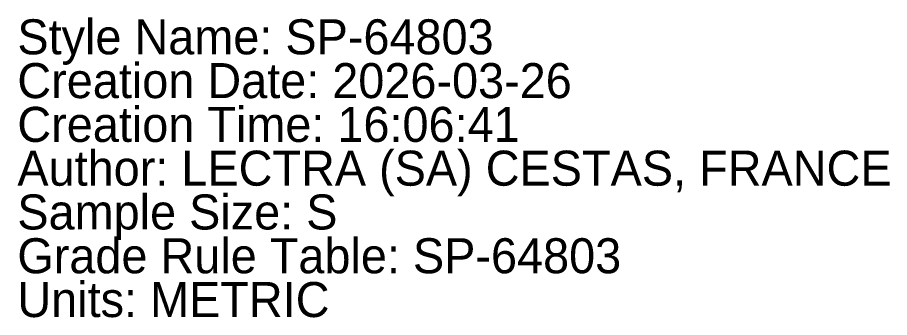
# Model space of a CAD drawing. Extents: x 0 to 6845, y -322 to 348.
# Drawn here: x 0 to 199.3, y 279.5 to 348.1 of the extents above; entities that cross this region are included whole.
import ezdxf

# ---------------------------------------------------------------- set-up
doc = ezdxf.new("R2010")
doc.units = 0

msp = doc.modelspace()

# ---------------------------------------------------------------- texts
at = {"layer": '1'}
for s, p in [('Style Name: SP-64803', (0, 339.63)), ('Creation Date: 2026-03-26', (0, 329.63)), ('Creation Time: 16:06:41', (0, 319.63)), ('Author: LECTRA (SA) CESTAS, FRANCE', (0, 309.63)), ('Sample Size: S', (0, 299.63)), ('Grade Rule Table: SP-64803', (0, 289.63)), ('Units: METRIC', (0, 279.63))]:
    msp.add_text(s, height=8, dxfattribs=at).set_placement(p)

doc.saveas('drawing.dxf')
